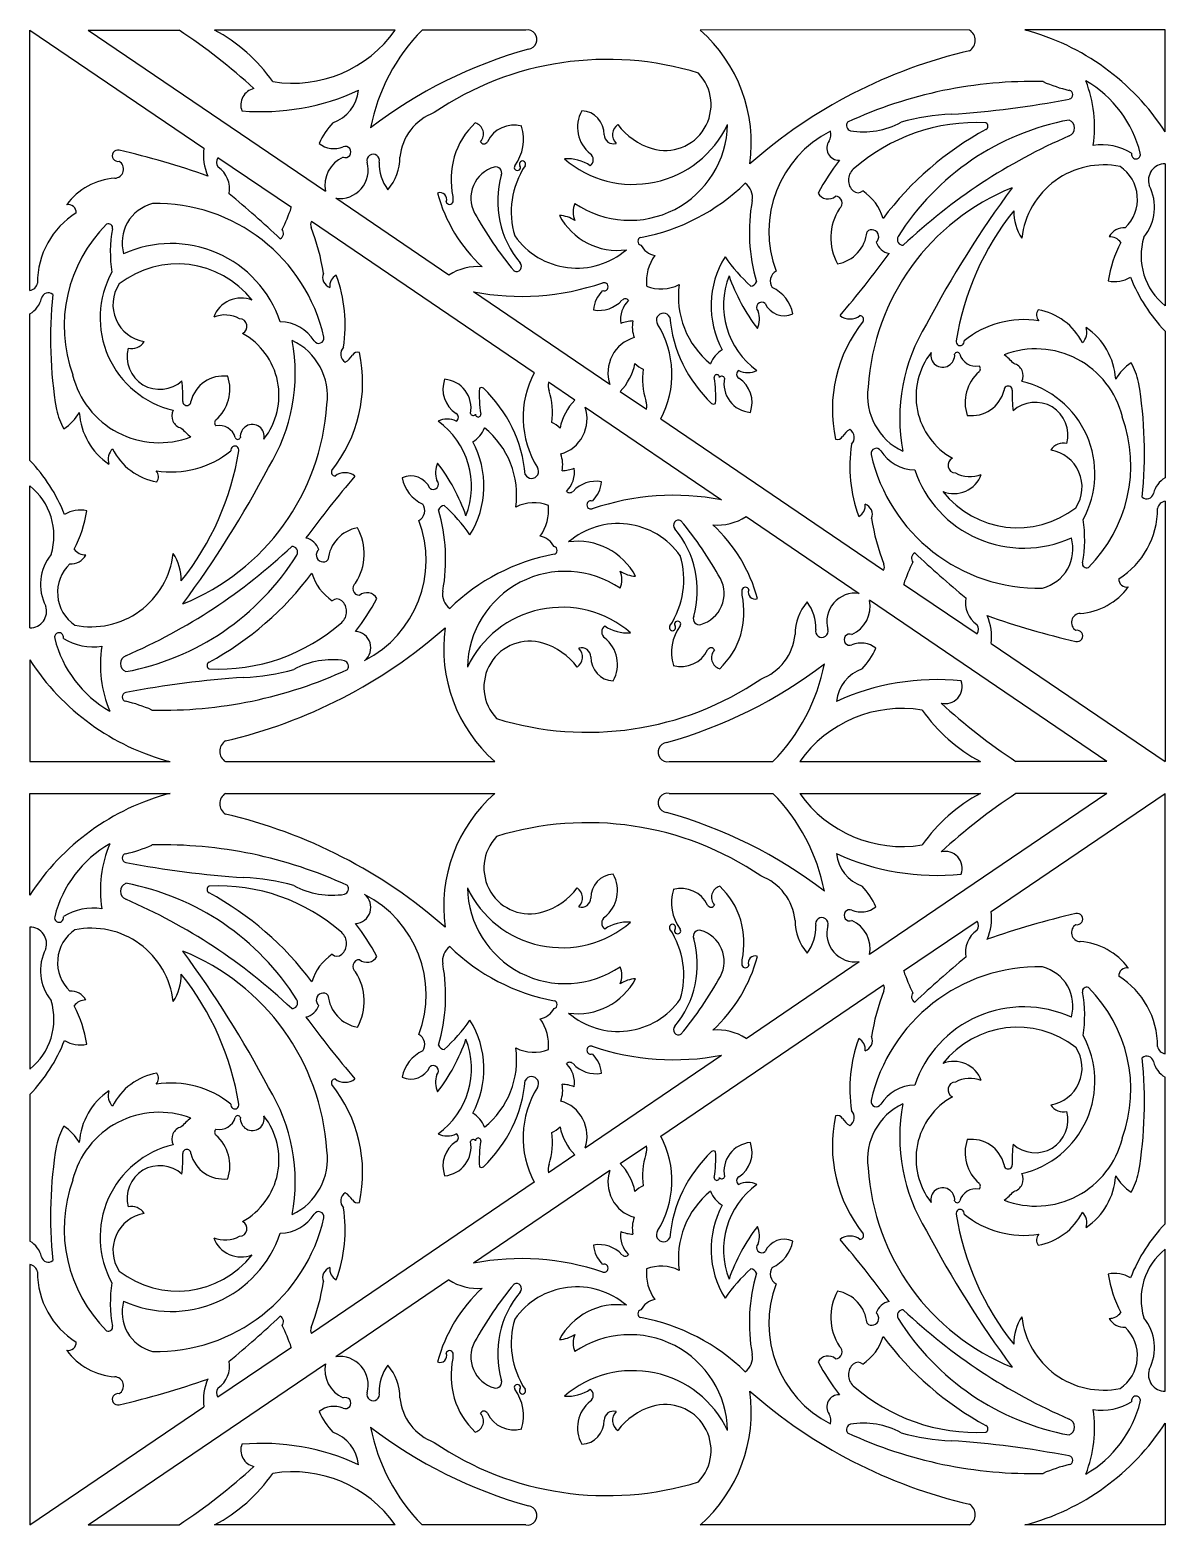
# Model space of a CAD drawing. Header units: millimetres. Extents: x 35 to 760, y 35 to 506.
# Drawn here: x 402.5 to 760, y 35 to 505.9 of the extents above; entities that cross this region are included whole.
import ezdxf

# ---------------------------------------------------------------- set-up
doc = ezdxf.new("R2010")
doc.units = ezdxf.units.MM
doc.layers.get('0').update_dxf_attribs({"linetype": 'CONTINUOUS'})

msp = doc.modelspace()

# ---------------------------------------------------------------- linework, layer by layer
for p, q in [((402.5, 505.9), (457.3, 468.67)), ((402.5, 423.84), (402.5, 505.9)), ((420.84, 505.9), (449.47, 505.9)), ((420.84, 505.9), (495.61, 455.1)), ((517.57, 505.9), (460.62, 505.9)), ((558.7, 505.9), (526.02, 505.9)), ((698.45, 505.91), (613.59, 505.9)), ((760, 505.91), (715.86, 505.91)), ((760, 473.84), (760, 505.91)), ((484.83, 449.96), (461.72, 465.66)), ((760, 463.75), (760, 419.03)), ((534.47, 428.69), (498.84, 452.9)), ((561.35, 397.97), (491.22, 445.62)), ((585.18, 394.24), (542.25, 423.41)), ((402.5, 370.3), (402.5, 416.52)), ((760, 411.05), (760, 364.83)), ((574.07, 389.32), (565.82, 394.93)), ((588.43, 392.03), (596.68, 386.43)), ((577.32, 387.11), (620.25, 357.94)), ((601.15, 383.39), (671.28, 335.73)), ((402.5, 317.6), (402.5, 362.33)), ((760, 357.51), (760, 275.45)), ((628.03, 352.66), (663.66, 328.45)), ((677.67, 331.4), (700.78, 315.69)), ((741.66, 275.45), (666.89, 326.26)), ((705.2, 312.69), (760, 275.45)), ((402.5, 307.51), (402.5, 275.45)), ((402.5, 275.45), (446.64, 275.45)), ((464.05, 275.45), (548.91, 275.45)), ((603.8, 275.45), (636.48, 275.45)), ((644.93, 275.45), (701.88, 275.45)), ((741.66, 275.45), (713.03, 275.45)), ((402.5, 265.46), (446.64, 265.46)), ((402.5, 233.39), (402.5, 265.46)), ((464.05, 265.46), (548.91, 265.46)), ((603.8, 265.46), (636.48, 265.46)), ((644.93, 265.46), (701.88, 265.46)), ((741.66, 265.45), (666.89, 214.65)), ((705.2, 228.22), (760, 265.45)), ((741.66, 265.45), (713.03, 265.45)), ((760, 183.39), (760, 265.45)), ((402.5, 223.31), (402.5, 178.58)), ((677.67, 209.51), (700.78, 225.22)), ((628.03, 188.25), (663.66, 212.46)), ((601.15, 157.52), (671.28, 205.17)), ((577.32, 153.8), (620.25, 182.96)), ((760, 129.86), (760, 176.08)), ((402.5, 170.61), (402.5, 124.38)), ((574.07, 151.58), (565.82, 145.98)), ((588.43, 148.88), (596.68, 154.48)), ((585.18, 146.67), (542.25, 117.5)), ((561.35, 142.94), (491.22, 95.29)), ((760, 77.16), (760, 121.88)), ((402.5, 117.07), (402.5, 35.01)), ((534.47, 112.21), (498.84, 88)), ((484.83, 90.95), (461.72, 75.25)), ((420.84, 35.01), (495.61, 85.81)), ((402.5, 35.01), (457.3, 72.24)), ((760, 67.07), (760, 35)), ((420.84, 35.01), (449.47, 35.01)), ((517.57, 35), (460.62, 35.01)), ((558.7, 35), (526.02, 35)), ((698.45, 35), (613.59, 35)), ((760, 35), (715.86, 35))]:
    msp.add_line(p, q)
for centre, radius, start, end in [((341.55, 343.57), 194.93, 47.5777, 56.3846), ((436.37, 459.96), 51.94, 34.8592, 62.1758), ((485.28, 528.66), 39.51, 260.8509, 324.834), ((568.62, 463.82), 59.88, 135.3465, 169.1685), ((559.16, 502.91), 3.02, 277.0425, 98.7336), ((581.89, 470.12), 47.8, 352.3133, 48.466), ((696.28, 502.64), 3.92, 303.5977, 56.4023), ((696.65, 433.04), 75.35, 32.7788, 75.228), ((598.99, 358.72), 146.6, 105.6144, 127.4719), ((734.24, 344.92), 158.54, 103.0463, 131.4626), ((584.35, 399.5), 97.16, 72.8201, 124.1527), ((602.6, 482.38), 14.42, 253.2806, 43.601), ((716.52, 458.11), 36.79, 14.0914, 59.701), ((697.62, 475.38), 40.16, 351.6858, 21.1481), ((474.16, 482.33), 5.25, 102.2506, 201.1021), ((475.35, 553.38), 73.19, 265.227, 294.7702), ((493.81, 488.24), 12.28, 289.4997, 353.8667), ((718.17, 351.12), 138.57, 88.579, 114.8341), ((739.37, 529.28), 43.44, 245.8594, 257.3035), ((729.52, 485.54), 1.4, 282.6965, 77.3035), ((585.51, 475.27), 10.57, 150.6867, 231.9542), ((576.02, 473.15), 7.3, 357.9088, 87.9036), ((673.39, 775.75), 297, 273.7132, 280.9554), ((516.4, 459.65), 25.13, 137.3666, 155.2027), ((535.77, 464.13), 16.86, 110.7092, 174.1007), ((559.44, 458.95), 24.33, 133.2513, 193.0755), ((541.71, 473.18), 3.64, 317.5281, 73.01), ((554.84, 466.76), 9.18, 73.9938, 154.4208), ((592.45, 490.24), 32.96, 229.1209, 334.6344), ((591.43, 476.78), 30.81, 235.8359, 358.7842), ((589.91, 472.92), 3.93, 125.3614, 224.2399), ((604.51, 488.74), 21.07, 216.7868, 253.2806), ((661.55, 475.87), 1.86, 147.6247, 249.2782), ((664.88, 498.83), 25.01, 260.8106, 298.6263), ((700.49, 418.4), 58.33, 86.9665, 131.5516), ((744.49, 398.16), 80.74, 100.4636, 148.0893), ((695.2, 412.45), 66.97, 92.211, 105.8878), ((703.02, 475.62), 1.17, 298.6033, 61.3967), ((728.75, 475.05), 2.73, 293.2785, 66.7215), ((543.98, 471.52), 13.99, 323.3531, 16.8968), ((586.26, 473.01), 2.94, 182.3747, 286.6018), ((670.73, 442.41), 35.49, 117.0715, 200.6402), ((651.5, 472.87), 3.28, 324.4756, 20.3208), ((751.52, 386.44), 100.34, 118.5386, 143.2053), ((800.38, 308.54), 178.53, 113.2785, 133.472), ((430.22, 466.31), 1.78, 77.7889, 282.2111), ((369.19, 205.39), 269.75, 70.6608, 76.8416), ((473.88, 466.52), 16.72, 172.6154, 203.2559), ((498.31, 476.2), 7.65, 231.8861, 291.869), ((501.81, 467.48), 1.75, 248.131, 111.869), ((510.62, 464.79), 1.97, 344.0361, 195.9639), ((545.48, 471.24), 1.2, 205.5792, 334.4208), ((577.51, 465.05), 2.4, 308.0458, 51.9542), ((657.3, 468.73), 3.85, 144.4756, 271.7148), ((740.04, 452.07), 17.71, 57.8648, 98.7067), ((750.83, 466.72), 1.41, 165.9086, 14.0914), ((429.11, 462.1), 2.88, 271.6555, 59.0819), ((463.63, 464.22), 2.4, 142.9786, 219.1198), ((457.17, 455.88), 8.24, 349.2351, 56.0349), ((505.04, 457.05), 9.63, 113.812, 191.7169), ((500.07, 461.81), 8.99, 262.166, 15.6896), ((526.09, 463.75), 13.59, 177.9144, 216.8248), ((504.08, 465.54), 14.92, 318.2557, 1.2591), ((551.58, 452.95), 10.2, 106.5433, 207.3471), ((549.21, 460.93), 1.88, 338.0586, 106.5433), ((580.39, 448.64), 26.31, 146.4989, 196.8341), ((556.02, 462.63), 0.972, 146.4989, 33.5011), ((557.64, 463.7), 0.972, 326.4989, 213.5011), ((571.69, 452.07), 13.28, 56.6637, 93.5007), ((717.51, 418.61), 75.84, 142.4074, 151.7321), ((664.83, 458.63), 4.57, 131.5516, 228.4484), ((740.67, 437.49), 25.93, 78.4894, 173.6784), ((738.82, 452.59), 12.47, 313.8949, 55.7538), ((759.98, 458.51), 5.24, 89.8134, 197.7359), ((430.63, 438.79), 20.48, 94.0025, 143.9208), ((580.02, 451.97), 30.21, 164.1416, 220.0381), ((583.05, 503.6), 64.13, 280.6798, 314.2243), ((624.49, 453.15), 5.56, 349.8633, 53.7773), ((741.89, 450.05), 14.79, 320.4344, 27.6235), ((241.97, 185.39), 349.56, 46.7866, 50.2986), ((531.7, 452.63), 2.06, 336.8477, 113.2071), ((578.23, 467.32), 49.05, 195.1207, 227.2464), ((532.26, 452.63), 3.58, 346.9245, 13.0755), ((685.72, 442.21), 56.64, 169.8633, 196.0137), ((653.89, 456.34), 3.65, 209.7206, 309.316), ((656.22, 451.41), 2.11, 304.4667, 90.6159), ((663.29, 456.88), 2.24, 228.4484, 311.5516), ((656.35, 442.3), 15.41, 15.9576, 56.8634), ((739.12, 388.74), 72.79, 111.9932, 176.291), ((980.93, 257.41), 334.56, 143.5393, 152.2447), ((430.93, 426.19), 26.08, 122.0449, 179.9676), ((414.61, 448.42), 2.49, 357.0422, 102.5271), ((444.24, 438.9), 12.71, 104.3177, 195.9744), ((442.38, 397.2), 54.03, 12.7577, 91.3628), ((438.02, 465.9), 49.45, 332.5524, 341.1907), ((534.67, 452.08), 1.11, 193.0755, 346.9245), ((649.64, 507.95), 122.62, 209.1285, 219.4517), ((568.72, 437.77), 9.75, 56.3378, 86.8252), ((587.48, 457.09), 20.59, 207.7565, 277.9886), ((580.33, 448.58), 6.77, 156.4796, 203.5204), ((671.94, 440.42), 17.22, 147.5262, 208.4742), ((781.84, 393.64), 88.84, 141.4881, 170.6762), ((727.23, 448.7), 14.9, 179.0398, 214.0976), ((458.51, 412.6), 45.22, 134.7576, 199.8099), ((427.26, 443.56), 1.29, 349.2141, 117.087), ((468.07, 435.78), 40.25, 169.2141, 188.8424), ((480.46, 441.86), 1.91, 296.6612, 40.8996), ((493.12, 444.5), 2.21, 149.5915, 201.547), ((430.28, 419.68), 65.36, 8.4436, 21.547), ((667.66, 440.81), 2.16, 308.1058, 134.3203), ((747.14, 438.12), 5.5, 86.5568, 150.6283), ((447.01, 402.4), 36.25, 18.6873, 114.4257), ((574.73, 454.78), 23.88, 215.1696, 310.8107), ((595.15, 439.38), 1.22, 100.4427, 259.5573), ((600.5, 441.04), 6.26, 207.2399, 259.0729), ((654.7, 443.53), 11.51, 280.54, 354.1773), ((674.29, 440.92), 5.59, 198.8139, 257.2661), ((677.48, 439.89), 1.79, 148.0893, 272.4712), ((777.7, 421.91), 35.93, 151.6862, 172.0811), ((742.47, 436.39), 4.42, 35.3915, 91.5124), ((772.76, 434.84), 20.32, 163.4252, 231.0936), ((611.05, 426.52), 14.42, 144.4965, 184.9655), ((646.29, 419.04), 29.26, 148.2094, 208.3677), ((663.14, 463.07), 50.59, 214.4519, 228.3594), ((397.91, 637.64), 341.44, 319.5201, 323.6917), ((454.52, 415.21), 29.9, 151.2489, 256.6508), ((448.98, 402.33), 29.89, 38.1394, 127.9343), ((498.1, 428.03), 3.41, 158.44, 250.4892), ((500.76, 425.28), 3.83, 117.5059, 186.9318), ((456.01, 412.98), 45.76, 351.1738, 20.0604), ((543.41, 415.17), 16.21, 84.5773, 123.4438), ((555.71, 431.44), 1.61, 241.6136, 42.9448), ((639.18, 426.81), 3.51, 118.4627, 214.521), ((402.04, 426.65), 2.85, 279.2994, 350.878), ((440.42, 419.39), 11.78, 146.4384, 260.6973), ((557.16, 502.2), 80.19, 259.2821, 288.7058), ((583.31, 425.03), 1.29, 250.4754, 109.5246), ((601.35, 436.76), 12.41, 247.9066, 296.962), ((633.93, 421.94), 27.22, 172.0488, 231.0705), ((646.43, 419.24), 25.48, 158.7416, 233.8981), ((678.29, 447.63), 58.81, 199.0003, 217.48), ((629.54, 427.07), 1.81, 269.5535, 344.1338), ((631.16, 414.12), 11.88, 11.6067, 64.3896), ((744.1, 436.53), 9.86, 258.4322, 300.4787), ((797.61, 447.19), 52.16, 201.5597, 223.861), ((398.59, 423.31), 7.83, 299.9319, 345.8708), ((408.23, 421.08), 2.07, 45.8177, 171.0266), ((545.17, 408.79), 136.19, 174.1944, 189.4853), ((469, 412.32), 9.16, 67.5927, 160.0962), ((589, 417.24), 8.98, 132.9899, 176.9344), ((581.68, 427.52), 9.93, 260.4262, 317.1898), ((597.04, 414.7), 8.56, 134.8259, 188.2713), ((589.99, 419.83), 1.38, 42.8102, 137.1898), ((632.99, 418.49), 1.65, 49.8825, 225.042), ((640.05, 422.5), 6.59, 204.6354, 294.5806), ((463.98, 406.68), 9.47, 61.2181, 112.2458), ((468.45, 412.54), 2.44, 294.6013, 88.035), ((602.03, 414.45), 2.23, 27.9639, 212.1257), ((646.42, 419.29), 42.59, 185.1122, 226.6845), ((624.51, 414.85), 7.72, 337.0852, 18.6685), ((660.77, 419.94), 5.06, 231.5533, 308.4467), ((663.79, 414.71), 1.27, 333.7587, 84.397), ((715.59, 384.6), 30.07, 81.1002, 128.812), ((722.45, 416.21), 2.91, 146.9214, 220.7124), ((716.66, 398.78), 19.31, 26.2873, 80.0137), ((458.61, 390.81), 22.33, 322.0382, 60.9063), ((481.13, 401.12), 12.9, 32.0902, 88.9945), ((592.72, 403.3), 10.97, 91.5277, 112.2276), ((601.32, 412.31), 9.11, 167.5288, 201.277), ((574.97, 397.46), 29.72, 331.7455, 32.1257), ((699.82, 386.35), 44.61, 141.4516, 192.0779), ((732.56, 383.64), 56.11, 148.2005, 190.7058), ((730.65, 410.7), 4.73, 314.5734, 18.6224), ((722.98, 394.46), 21.52, 3.9342, 55.5923), ((443.39, 403.04), 10.33, 165.2131, 312.6665), ((434.4, 410.53), 4.96, 258.3552, 326.113), ((429.94, 397.71), 56.11, 328.2005, 10.7058), ((476.82, 390.6), 19.38, 352.0112, 64.7829), ((493.45, 408.86), 1.65, 212.5057, 9.5408), ((503.4, 403.87), 3.02, 136.1805, 238.6964), ((595.99, 398), 11.44, 106.009, 199.1692), ((624.53, 397.98), 8.19, 119.0889, 160.128), ((695.46, 407.82), 1.3, 170.6762, 9.3238), ((719.3, 377.42), 28.04, 13.7478, 110.8883), ((462.68, 395), 44.61, 321.4516, 12.0779), ((498.35, 407.01), 6.7, 301.3467, 328.5986), ((505.69, 402.53), 1.9, 71.3325, 148.5986), ((575.51, 404.37), 17.87, 316.3253, 348.7543), ((599.5, 407.41), 9.19, 225.2731, 245.3878), ((703.89, 390.54), 22.33, 142.0382, 240.9063), ((689.97, 403.48), 3.77, 167.7759, 5.0767), ((694.54, 403.57), 0.85, 16.6126, 163.3874), ((700.46, 405.34), 5.33, 196.6126, 280.2104), ((695.47, 385.58), 22.73, 42.1178, 52.5059), ((711.4, 397.02), 3.91, 332.9807, 76.2987), ((757.84, 388.03), 15.56, 123.1686, 149.4533), ((728.07, 389.4), 24.25, 13.3751, 28.7284), ((443.2, 403.94), 28.04, 193.7478, 290.8883), ((463.5, 386.25), 10.67, 82.9372, 165.4546), ((452.67, 392.77), 12.81, 311.1066, 18.5261), ((541.66, 392.8), 9.09, 160.1211, 237.4296), ((532.41, 386.91), 9.01, 348.6211, 85.5165), ((587.53, 383.9), 29.72, 151.7455, 212.1257), ((616.46, 395.75), 21.05, 170.9626, 198.38), ((618.83, 396.55), 0.822, 351.1202, 188.8798), ((579.7, 390.43), 38.78, 356.8504, 8.8798), ((620.41, 395.97), 0.891, 16.1266, 149.6369), ((630.09, 394.44), 9.01, 168.6211, 265.5165), ((626.51, 397.43), 1.44, 122.5704, 237.4296), ((628.58, 404.68), 6.67, 244.7602, 295.2398), ((620.84, 388.55), 9.09, 340.1211, 57.4296), ((709.83, 388.58), 12.81, 131.1066, 198.5261), ((700.6, 399.16), 1.23, 311.1066, 48.8934), ((404.96, 390.56), 45.69, 357.9583, 6.1355), ((582.8, 390.92), 38.78, 176.8504, 188.8798), ((544.69, 392.4), 0.888, 46.6845, 133.3155), ((516.08, 362.07), 42.59, 5.1122, 46.6845), ((571.21, 393.96), 5.47, 169.8574, 198.38), ((546.04, 385.6), 21.05, 350.9626, 18.38), ((685.68, 390.75), 19.38, 172.0112, 244.7829), ((699, 395.1), 10.67, 262.9372, 345.4546), ((710.6, 392.47), 1.28, 357.9583, 182.0417), ((757.54, 390.79), 45.69, 177.9583, 186.1355), ((707.98, 366.14), 29.9, 331.2489, 76.6508), ((617.33, 372.56), 136.19, 354.1944, 9.4853), ((434.43, 391.95), 24.25, 193.3751, 208.7284), ((451.9, 388.89), 1.28, 177.9583, 2.0417), ((423.38, 392.61), 72.79, 291.9932, 356.291), ((586.99, 376.99), 17.87, 136.3253, 168.7543), ((566.51, 383.35), 11.44, 286.009, 19.1692), ((591.29, 387.39), 5.47, 349.8574, 18.38), ((617.81, 388.95), 0.888, 226.6845, 313.3155), ((719.11, 378.31), 10.33, 345.2131, 132.6665), ((404.66, 393.32), 15.56, 303.1686, 329.4533), ((439.52, 386.89), 21.52, 183.9342, 235.5923), ((451.1, 384.34), 3.91, 152.9807, 256.2987), ((461.9, 382.19), 1.23, 131.1066, 228.8934), ((472.53, 377.87), 3.77, 347.7759, 185.0767), ((533.92, 376.67), 6.67, 64.7602, 115.2398), ((516.07, 362.11), 25.48, 338.7416, 53.8981), ((535.99, 383.92), 1.44, 302.5704, 57.4296), ((542.09, 385.38), 0.891, 196.1266, 329.6369), ((543.67, 384.81), 0.822, 171.1202, 8.8798), ((563, 373.94), 9.19, 45.2731, 65.3878), ((703.99, 368.75), 45.22, 314.7576, 19.8099), ((467.03, 395.78), 22.73, 222.1178, 232.5059), ((462.04, 376.02), 5.33, 16.6126, 100.2104), ((467.96, 377.78), 0.85, 196.6126, 343.3874), ((537.97, 383.37), 8.19, 299.0889, 340.128), ((528.57, 359.41), 27.22, 352.0488, 51.0705), ((656.81, 378.82), 1.9, 251.3325, 328.5986), ((664.15, 374.34), 6.7, 121.3467, 148.5986), ((659.1, 377.49), 3.02, 316.1805, 58.6964), ((431.85, 370.65), 4.73, 134.5734, 198.6224), ((445.84, 382.57), 19.31, 206.2873, 260.0137), ((446.91, 396.76), 30.07, 261.1002, 308.812), ((380.66, 387.72), 88.84, 321.4881, 350.6762), ((467.04, 373.53), 1.3, 350.6762, 189.3238), ((516.21, 362.31), 29.26, 328.2094, 28.3677), ((561.18, 369.05), 9.11, 347.5288, 21.277), ((706.49, 368.38), 45.76, 171.1738, 200.0604), ((669.05, 372.49), 1.65, 32.5057, 189.5408), ((720.12, 384.15), 54.03, 192.7577, 271.3628), ((681.37, 380.24), 12.9, 212.0902, 268.9945), ((728.1, 370.82), 4.96, 78.3552, 146.113), ((722.08, 361.96), 11.78, 326.4384, 80.6973), ((364.89, 334.16), 52.16, 21.5597, 43.861), ((181.57, 523.94), 334.56, 323.5393, 332.2447), ((537.99, 366.51), 7.72, 157.0852, 198.6685), ((484.21, 333.73), 58.81, 19.0003, 37.48), ((560.47, 366.91), 2.23, 207.9639, 32.1257), ((569.78, 378.05), 10.97, 271.5277, 292.2276), ((565.46, 366.66), 8.56, 314.8259, 8.2713), ((694.05, 368.81), 2.44, 114.6013, 268.035), ((440.05, 365.15), 2.91, 326.9214, 40.7124), ((764.59, 143.72), 341.44, 139.5201, 143.6917), ((498.71, 366.64), 1.27, 153.7587, 264.397), ((501.73, 361.41), 5.06, 51.5533, 128.4467), ((522.45, 358.85), 6.59, 24.6354, 114.5806), ((531.34, 367.24), 11.88, 191.6067, 244.3896), ((529.51, 362.86), 1.65, 229.8825, 45.042), ((580.82, 353.84), 9.93, 80.4262, 137.1898), ((573.5, 364.11), 8.98, 312.9899, 356.9344), ((715.49, 378.95), 36.25, 198.6873, 294.4257), ((693.5, 369.03), 9.16, 247.5927, 340.0962), ((698.52, 374.68), 9.47, 241.2181, 292.2458), ((763.91, 358.04), 7.83, 119.9319, 165.8708), ((389.74, 346.51), 20.32, 343.4252, 51.0936), ((572.51, 361.53), 1.38, 222.8102, 317.1898), ((605.34, 279.15), 80.19, 79.2821, 108.7058), ((713.52, 379.02), 29.89, 218.1394, 307.9343), ((754.27, 360.27), 2.07, 225.8177, 351.0266), ((418.4, 344.83), 9.86, 78.4322, 120.4787), ((384.8, 359.44), 35.93, 331.6862, 352.0811), ((523.32, 354.54), 3.51, 298.4627, 34.521), ((532.96, 354.28), 1.81, 89.5535, 164.1338), ((476.78, 339.15), 56.64, 349.8633, 16.0137), ((499.36, 318.28), 50.59, 34.4519, 48.3594), ((561.15, 344.59), 12.41, 67.9066, 116.962), ((551.45, 354.84), 14.42, 324.4965, 4.9655), ((579.19, 356.32), 1.29, 70.4754, 289.5246), ((661.74, 356.07), 3.83, 297.5059, 6.9318), ((664.4, 353.32), 3.41, 338.44, 70.4892), ((731.57, 355.17), 26.08, 302.0449, 359.9676), ((760.46, 354.7), 2.85, 99.2994, 170.878), ((507.8, 337.83), 11.51, 100.54, 174.1773), ((490.56, 340.93), 17.22, 327.5262, 28.4742), ((491.77, 338.94), 35.49, 297.0715, 20.6402), ((587.77, 326.57), 23.88, 35.1696, 130.8107), ((606.79, 349.91), 1.61, 61.6136, 222.9448), ((582.48, 329.38), 30.21, 344.1416, 40.0381), ((512.86, 273.4), 122.62, 29.1285, 39.4517), ((619.09, 366.19), 16.21, 264.5773, 303.4438), ((584.27, 314.03), 49.05, 15.1207, 47.2464), ((732.22, 361.67), 65.36, 188.4436, 201.547), ((694.43, 345.57), 40.25, 349.2141, 8.8424), ((488.21, 340.44), 5.59, 18.8139, 77.2661), ((562, 340.31), 6.26, 27.2399, 79.0729), ((575.02, 324.26), 20.59, 27.7565, 97.9886), ((718.26, 342.45), 12.71, 284.3177, 15.9744), ((420.61, 331.3), 14.79, 140.4344, 207.6235), ((415.36, 343.23), 5.5, 266.5568, 330.6283), ((420.03, 344.96), 4.42, 215.3915, 271.5124), ((421.83, 343.86), 25.93, 258.4894, 353.6784), ((362.12, 472.81), 178.53, 293.2785, 313.472), ((418.01, 383.19), 80.74, 280.4636, 328.0893), ((435.27, 332.65), 14.9, 359.0398, 34.0976), ((485.02, 341.46), 1.79, 328.0893, 92.4712), ((494.84, 340.54), 2.16, 128.1058, 314.3203), ((579.45, 277.75), 64.13, 100.6798, 134.2243), ((567.35, 341.98), 1.22, 280.4427, 79.5573), ((582.11, 332.71), 26.31, 326.4989, 16.8341), ((682.04, 339.49), 1.91, 116.6612, 220.8996), ((920.53, 595.96), 349.56, 226.7866, 230.2986), ((423.68, 328.76), 12.47, 133.8949, 235.7538), ((410.98, 394.91), 100.34, 298.5386, 323.2053), ((506.15, 339.05), 15.41, 195.9576, 236.8634), ((571.07, 304.57), 30.81, 55.8359, 178.7842), ((593.78, 343.58), 9.75, 236.3378, 266.8252), ((582.17, 332.77), 6.77, 336.4796, 23.5204), ((669.38, 336.85), 2.21, 329.5915, 21.547), ((724.48, 315.45), 49.45, 152.5524, 161.1907), ((735.24, 337.8), 1.29, 169.2141, 297.087), ((506.28, 329.95), 2.11, 124.4667, 270.6159), ((610.92, 328.41), 10.2, 286.5433, 27.3471), ((627.83, 329.28), 1.11, 13.0755, 166.9245), ((731.87, 342.57), 20.48, 274.0025, 323.9208), ((747.89, 332.93), 2.49, 177.0422, 282.5271), ((499.21, 324.47), 2.24, 48.4484, 131.5516), ((497.67, 322.73), 4.57, 311.5516, 48.4484), ((444.99, 362.74), 75.84, 322.4074, 331.7321), ((508.61, 325.01), 3.65, 29.7206, 129.316), ((538.01, 328.2), 5.56, 169.8633, 233.7773), ((603.06, 322.41), 24.33, 313.2513, 13.0755), ((630.24, 328.72), 3.58, 166.9245, 193.0755), ((630.8, 328.72), 2.06, 156.8477, 293.2071), ((658.42, 315.82), 14.92, 138.2557, 181.2591), ((636.41, 317.6), 13.59, 357.9144, 36.8248), ((662.43, 319.54), 8.99, 82.166, 195.6896), ((657.46, 324.3), 9.63, 293.812, 11.7169), ((705.33, 325.48), 8.24, 169.2351, 236.0349), ((402.52, 322.84), 5.24, 269.8134, 17.7359), ((570.05, 291.11), 32.96, 49.1209, 154.6344), ((613.29, 320.43), 1.88, 158.0586, 286.5433), ((793.31, 575.96), 269.75, 250.6608, 256.8416), ((688.62, 314.83), 16.72, 352.6154, 23.2559), ((733.39, 319.26), 2.88, 91.6555, 239.0819), ((411.67, 314.63), 1.41, 345.9086, 194.0914), ((462.01, 362.95), 58.33, 266.9665, 311.5516), ((428.26, 436.43), 158.54, 283.0463, 311.4626), ((504.71, 311.35), 5.14, 308.7426, 85.8514), ((580.61, 311.23), 47.8, 172.3133, 228.466), ((584.99, 316.3), 2.4, 128.0458, 231.9542), ((590.81, 329.28), 13.28, 236.6637, 273.5007), ((604.86, 317.65), 0.972, 146.4989, 33.5011), ((618.52, 309.84), 13.99, 143.3531, 196.8968), ((606.48, 318.73), 0.972, 326.4989, 213.5011), ((651.88, 316.57), 1.97, 164.0361, 15.9639), ((660.69, 313.87), 1.75, 68.131, 291.869), ((698.87, 317.13), 2.4, 322.9786, 39.1198), ((732.28, 315.04), 1.78, 257.7889, 102.2111), ((445.98, 323.24), 36.79, 194.0914, 240.1119), ((422.46, 329.28), 17.71, 237.8648, 278.7067), ((462.58, 306.01), 37.88, 171.2435, 202.771), ((559.9, 298.97), 14.42, 73.2806, 223.601), ((557.99, 292.61), 21.07, 36.7868, 73.2806), ((572.59, 308.43), 3.93, 305.3614, 44.2399), ((576.24, 308.35), 2.94, 2.3747, 106.6018), ((576.99, 306.08), 10.57, 330.6867, 51.9542), ((617.02, 310.11), 1.2, 25.5792, 154.4208), ((626.73, 317.22), 16.86, 290.7092, 354.1007), ((664.19, 305.15), 7.65, 51.8861, 111.869), ((646.1, 321.71), 25.13, 317.3666, 335.2027), ((465.85, 348.31), 75.35, 212.7788, 255.228), ((433.75, 306.31), 2.73, 113.2785, 246.7215), ((459.48, 305.74), 1.17, 118.6033, 241.3967), ((497.62, 282.53), 25.01, 80.8106, 118.6263), ((500.95, 305.48), 1.86, 327.6247, 69.2782), ((586.48, 308.2), 7.3, 177.9088, 267.9036), ((563.51, 422.63), 146.6, 285.6144, 307.4719), ((607.66, 314.59), 9.18, 253.9938, 334.4208), ((620.79, 308.17), 3.64, 137.5281, 253.01), ((593.88, 317.53), 59.88, 315.3465, 349.1685), ((489.11, 5.6), 297, 93.7132, 100.9554), ((444.33, 430.23), 138.57, 268.579, 294.8341), ((467.3, 368.9), 66.97, 272.211, 285.8878), ((578.15, 381.85), 97.16, 252.8201, 304.1527), ((668.69, 293.12), 12.28, 109.4997, 173.8667), ((432.98, 295.82), 1.4, 102.6965, 257.3035), ((688.13, 224.81), 76.47, 84.2956, 114.4515), ((690.78, 299.02), 5.3, 255.4984, 20.8385), ((423.13, 252.07), 43.44, 65.8594, 77.3035), ((677.22, 252.7), 39.51, 80.8509, 144.834), ((820.95, 437.78), 194.93, 227.5777, 236.3846), ((726.13, 321.39), 51.94, 214.8592, 242.1758), ((466.22, 278.71), 3.92, 123.5977, 236.4023), ((603.34, 278.44), 3.02, 97.0425, 278.7336), ((465.85, 192.6), 75.35, 104.772, 147.2212), ((466.22, 262.19), 3.92, 123.5977, 236.4023), ((580.61, 229.68), 47.8, 131.534, 187.6867), ((603.34, 262.47), 3.02, 81.2664, 262.9575), ((593.88, 223.37), 59.88, 10.8315, 44.6535), ((677.22, 288.21), 39.51, 215.166, 279.1491), ((726.13, 219.52), 51.94, 117.8242, 145.1408), ((820.95, 103.12), 194.93, 123.6154, 132.4223), ((563.51, 118.28), 146.6, 52.5281, 74.3856), ((428.26, 104.47), 158.54, 48.5374, 76.9537), ((578.15, 159.06), 97.16, 55.8473, 107.1799), ((559.9, 241.93), 14.42, 136.399, 286.7194), ((445.98, 217.66), 36.79, 119.8881, 165.9086), ((462.58, 234.89), 37.88, 157.229, 188.7565), ((432.98, 245.09), 1.4, 102.6965, 257.3035), ((423.13, 288.83), 43.44, 282.6965, 294.1406), ((444.33, 110.67), 138.57, 65.1659, 91.421), ((688.13, 316.09), 76.47, 245.5485, 275.7044), ((668.69, 247.79), 12.28, 186.1333, 250.5003), ((690.78, 241.88), 5.3, 339.1615, 104.5016), ((489.11, 535.31), 297, 259.0446, 266.2868), ((433.75, 234.6), 2.73, 113.2785, 246.7215), ((418.01, 157.72), 80.74, 31.9107, 79.5364), ((459.48, 235.17), 1.17, 118.6033, 241.3967), ((462.01, 177.95), 58.33, 48.4484, 93.0335), ((467.3, 172.01), 66.97, 74.1122, 87.789), ((497.62, 258.38), 25.01, 241.3737, 279.1894), ((500.95, 235.43), 1.86, 290.7218, 32.3753), ((570.05, 249.8), 32.96, 205.3656, 310.8791), ((571.07, 236.33), 30.81, 181.2158, 304.1641), ((557.99, 248.29), 21.07, 286.7194, 323.2132), ((572.59, 232.48), 3.93, 315.7601, 54.6386), ((586.48, 232.7), 7.3, 92.0964, 182.0912), ((576.99, 234.82), 10.57, 308.0458, 29.3133), ((607.66, 226.32), 9.18, 25.5792, 106.0062), ((620.79, 232.74), 3.64, 106.99, 222.4719), ((603.06, 218.5), 24.33, 346.9245, 46.7487), ((626.73, 223.68), 16.86, 5.8993, 69.2908), ((646.1, 219.2), 25.13, 24.7973, 42.6334), ((362.12, 68.09), 178.53, 46.528, 66.7215), ((410.98, 145.99), 100.34, 36.7947, 61.4614), ((504.71, 229.56), 5.14, 274.1486, 51.2574), ((491.77, 201.96), 35.49, 339.3598, 62.9285), ((576.24, 232.56), 2.94, 253.3982, 357.6253), ((618.52, 231.07), 13.99, 163.1032, 216.6469), ((411.67, 226.27), 1.41, 165.9086, 14.0914), ((422.46, 211.63), 17.71, 81.2933, 122.1352), ((584.99, 224.61), 2.4, 128.0458, 231.9542), ((617.02, 230.8), 1.2, 205.5792, 334.4208), ((651.88, 224.34), 1.97, 344.0361, 195.9639), ((660.69, 227.04), 1.75, 68.131, 291.869), ((664.19, 235.75), 7.65, 248.131, 308.1139), ((688.62, 226.07), 16.72, 336.7441, 7.3846), ((793.31, -35.05), 269.75, 103.1584, 109.3392), ((732.28, 225.87), 1.78, 257.7889, 102.2111), ((402.52, 218.06), 5.24, 342.2641, 90.1866), ((423.68, 212.15), 12.47, 124.2462, 226.1051), ((421.83, 197.05), 25.93, 6.3216, 101.5106), ((497.67, 218.18), 4.57, 311.5516, 48.4484), ((444.99, 178.17), 75.84, 28.2679, 37.5926), ((590.81, 211.62), 13.28, 86.4993, 123.3363), ((604.86, 223.25), 0.972, 326.4989, 213.5011), ((582.11, 208.2), 26.31, 343.1659, 33.5011), ((606.48, 222.18), 0.972, 146.4989, 33.5011), ((613.29, 220.48), 1.88, 73.4567, 201.9414), ((610.92, 212.5), 10.2, 332.6529, 73.4567), ((658.42, 225.09), 14.92, 178.7409, 221.7443), ((636.41, 223.3), 13.59, 323.1752, 2.0856), ((662.43, 221.37), 8.99, 164.3104, 277.834), ((657.46, 216.61), 9.63, 348.2831, 66.188), ((705.33, 215.43), 8.24, 123.9651, 190.7649), ((698.87, 223.77), 2.4, 320.8802, 37.0214), ((733.39, 221.65), 2.88, 120.9181, 268.3445), ((538.01, 212.71), 5.56, 126.2227, 190.1367), ((579.45, 263.15), 64.13, 225.7757, 259.3202), ((582.48, 211.52), 30.21, 319.9619, 15.8584), ((731.87, 198.34), 20.48, 36.0792, 85.9975), ((420.61, 209.61), 14.79, 152.3765, 219.5656), ((181.57, 16.96), 334.56, 27.7553, 36.4607), ((423.38, 148.29), 72.79, 3.709, 68.0068), ((506.15, 201.86), 15.41, 123.1366, 164.0424), ((499.21, 216.43), 2.24, 228.4484, 311.5516), ((506.28, 210.96), 2.11, 89.3841, 235.5333), ((508.61, 215.9), 3.65, 230.684, 330.2794), ((584.27, 226.87), 49.05, 312.7536, 344.8793), ((630.24, 212.19), 3.58, 166.9245, 193.0755), ((630.8, 212.19), 2.06, 66.7929, 203.1523), ((920.53, -55.06), 349.56, 129.7014, 133.2134), ((435.27, 208.26), 14.9, 325.9024, 0.9602), ((380.66, 153.19), 88.84, 9.3238, 38.5119), ((490.56, 199.97), 17.22, 331.5258, 32.4738), ((476.78, 201.76), 56.64, 343.9863, 10.1367), ((582.17, 208.14), 6.77, 336.4796, 23.5204), ((512.86, 267.5), 122.62, 320.5483, 330.8715), ((627.83, 211.63), 1.11, 193.0755, 346.9245), ((720.12, 156.75), 54.03, 88.6372, 167.2423), ((724.48, 225.45), 49.45, 198.8093, 207.4476), ((718.26, 198.46), 12.71, 344.0256, 75.6823), ((747.89, 207.97), 2.49, 77.4729, 182.9578), ((731.57, 185.74), 26.08, 0.0324, 57.9551), ((415.36, 197.67), 5.5, 29.3717, 93.4432), ((494.84, 200.37), 2.16, 45.6797, 231.8942), ((575.02, 216.65), 20.59, 262.0114, 332.2435), ((593.78, 197.32), 9.75, 93.1748, 123.6622), ((732.22, 179.24), 65.36, 158.453, 171.5564), ((669.38, 204.05), 2.21, 338.453, 30.4085), ((682.04, 201.41), 1.91, 139.1004, 243.3388), ((735.24, 203.11), 1.29, 62.913, 190.7859), ((694.43, 195.33), 40.25, 351.1576, 10.7859), ((703.99, 172.15), 45.22, 340.1901, 45.2424), ((389.74, 194.39), 20.32, 308.9064, 16.5748), ((420.03, 195.95), 4.42, 88.4876, 144.6085), ((384.8, 181.47), 35.93, 7.9189, 28.3138), ((485.02, 199.45), 1.79, 267.5288, 31.9107), ((488.21, 200.47), 5.59, 282.7339, 341.1861), ((507.8, 203.08), 11.51, 185.8227, 259.46), ((567.35, 198.93), 1.22, 280.4427, 79.5573), ((587.77, 214.34), 23.88, 229.1893, 324.8304), ((715.49, 161.95), 36.25, 65.5743, 161.3127), ((764.59, 397.19), 341.44, 216.3083, 220.4799), ((499.36, 222.63), 50.59, 311.6406, 325.5481), ((516.21, 178.6), 29.26, 331.6323, 31.7906), ((562, 200.59), 6.26, 280.9271, 332.7601), ((551.45, 186.07), 14.42, 355.0345, 35.5035), ((523.32, 186.37), 3.51, 325.479, 61.5373), ((606.79, 191), 1.61, 137.0552, 298.3864), ((619.09, 174.72), 16.21, 56.5562, 95.4227), ((664.4, 187.58), 3.41, 289.5108, 21.56), ((713.52, 161.88), 29.89, 52.0657, 141.8606), ((707.98, 174.76), 29.9, 283.3492, 28.7511), ((364.89, 206.75), 52.16, 316.139, 338.4403), ((418.4, 196.08), 9.86, 239.5213, 281.5678), ((531.34, 173.67), 11.88, 115.6104, 168.3933), ((484.21, 207.18), 58.81, 322.52, 340.9997), ((516.07, 178.79), 25.48, 306.1019, 21.2584), ((532.96, 186.63), 1.81, 195.8662, 270.4465), ((528.57, 181.49), 27.22, 308.9295, 7.9512), ((561.15, 196.32), 12.41, 243.038, 292.0934), ((579.19, 184.58), 1.29, 70.4754, 289.5246), ((605.34, 261.75), 80.19, 251.2942, 280.7179), ((706.49, 172.53), 45.76, 159.9396, 188.8262), ((661.74, 184.83), 3.83, 353.0682, 62.4941), ((722.08, 178.95), 11.78, 279.3027, 33.5616), ((760.46, 186.21), 2.85, 189.122, 260.7006), ((522.45, 182.06), 6.59, 245.4194, 335.3646), ((529.51, 178.04), 1.65, 314.958, 130.1175), ((572.51, 179.38), 1.38, 42.8102, 137.1898), ((565.46, 174.25), 8.56, 351.7287, 45.1741), ((580.82, 187.07), 9.93, 222.8102, 279.5738), ((573.5, 176.8), 8.98, 3.0656, 47.0101), ((693.5, 171.88), 9.16, 19.9038, 112.4073), ((617.33, 168.34), 136.19, 350.5147, 5.8056), ((754.27, 180.63), 2.07, 8.9734, 134.1823), ((763.91, 182.87), 7.83, 194.1292, 240.0681), ((445.84, 158.34), 19.31, 99.9863, 153.7127), ((440.05, 175.76), 2.91, 319.2876, 33.0786), ((498.71, 174.27), 1.27, 95.603, 206.2413), ((501.73, 179.5), 5.06, 231.5533, 308.4467), ((537.99, 174.4), 7.72, 161.3315, 202.9148), ((516.08, 178.84), 42.59, 313.3155, 354.8878), ((560.47, 174), 2.23, 327.8743, 152.0361), ((694.05, 172.09), 2.44, 91.965, 245.3987), ((698.52, 166.23), 9.47, 67.7542, 118.7819), ((439.52, 154.02), 21.52, 124.4077, 176.0658), ((431.85, 170.26), 4.73, 161.3776, 225.4266), ((446.91, 144.15), 30.07, 51.188, 98.8998), ((429.94, 143.2), 56.11, 349.2942, 31.7995), ((462.68, 145.91), 44.61, 347.9221, 38.5484), ((587.53, 157.01), 29.72, 147.8743, 208.2545), ((561.18, 171.86), 9.11, 338.723, 12.4712), ((569.78, 162.86), 10.97, 67.7724, 88.4723), ((681.37, 160.67), 12.9, 91.0055, 147.9098), ((703.89, 150.37), 22.33, 119.0937, 217.9618), ((443.2, 136.97), 28.04, 69.1117, 166.2522), ((467.04, 167.37), 1.3, 170.6762, 9.3238), ((566.51, 157.55), 11.44, 340.8308, 73.991), ((659.1, 163.42), 3.02, 301.3036, 43.8195), ((685.68, 150.15), 19.38, 115.2171, 187.9888), ((669.05, 168.41), 1.65, 170.4592, 327.4943), ((732.56, 157.26), 56.11, 169.2942, 211.7995), ((719.11, 162.59), 10.33, 227.3335, 14.7869), ((728.1, 170.09), 4.96, 213.887, 281.6448), ((434.43, 148.95), 24.25, 151.2716, 166.6249), ((404.66, 147.59), 15.56, 30.5467, 56.8314), ((451.1, 156.57), 3.91, 103.7013, 207.0193), ((467.03, 145.13), 22.73, 127.4941, 137.8822), ((462.04, 164.89), 5.33, 259.7896, 343.3874), ((467.96, 163.12), 0.85, 16.6126, 163.3874), ((472.53, 163.03), 3.77, 174.9233, 12.2241), ((458.61, 150.1), 22.33, 299.0937, 37.9618), ((537.97, 157.54), 8.19, 19.872, 60.9111), ((563, 166.97), 9.19, 294.6122, 314.7269), ((586.99, 163.92), 17.87, 191.2457, 223.6747), ((699.82, 154.55), 44.61, 167.9221, 218.5484), ((656.81, 162.08), 1.9, 31.4014, 108.6675), ((664.15, 166.57), 6.7, 211.4014, 238.6533), ((461.9, 158.72), 1.23, 131.1066, 228.8934), ((452.67, 148.14), 12.81, 341.4739, 48.8934), ((533.92, 164.24), 6.67, 244.7602, 295.2398), ((541.66, 148.11), 9.09, 122.5704, 199.8789), ((532.41, 153.99), 9.01, 274.4835, 11.3789), ((535.99, 156.99), 1.44, 302.5704, 57.4296), ((542.09, 155.52), 0.891, 30.3631, 163.8734), ((543.67, 156.1), 0.822, 351.1202, 188.8798), ((582.8, 149.99), 38.78, 171.1202, 183.1496), ((546.04, 155.3), 21.05, 341.62, 9.0374), ((574.97, 143.45), 29.72, 327.8743, 28.2545), ((630.09, 146.47), 9.01, 94.4835, 191.3789), ((620.84, 152.35), 9.09, 302.5704, 19.8789), ((709.83, 152.32), 12.81, 161.4739, 228.8934), ((699, 145.81), 10.67, 14.5454, 97.0628), ((719.3, 163.49), 28.04, 249.1117, 346.2522), ((545.17, 132.12), 136.19, 170.5147, 185.8056), ((454.52, 125.7), 29.9, 103.3492, 208.7511), ((404.96, 150.35), 45.69, 353.8645, 2.0417), ((451.9, 152.02), 1.28, 357.9583, 182.0417), ((463.5, 154.65), 10.67, 194.5454, 277.0628), ((476.82, 150.31), 19.38, 295.2171, 7.9888), ((616.46, 145.16), 21.05, 161.62, 189.0374), ((591.29, 153.52), 5.47, 341.62, 10.1426), ((646.42, 121.62), 42.59, 133.3155, 174.8878), ((617.81, 151.96), 0.888, 46.6845, 133.3155), ((579.7, 150.47), 38.78, 351.1202, 3.1496), ((757.54, 150.11), 45.69, 173.8645, 182.0417), ((443.39, 137.87), 10.33, 47.3335, 194.7869), ((544.69, 148.5), 0.888, 226.6845, 313.3155), ((571.21, 146.94), 5.47, 161.62, 190.1426), ((595.99, 142.91), 11.44, 160.8308, 253.991), ((575.51, 136.54), 17.87, 11.2457, 43.6747), ((739.12, 152.17), 72.79, 183.709, 248.0068), ((710.6, 148.44), 1.28, 177.9583, 2.0417), ((458.51, 128.31), 45.22, 160.1901, 225.2424), ((599.5, 133.49), 9.19, 114.6122, 134.7269), ((618.83, 144.36), 0.822, 171.1202, 8.8798), ((620.41, 144.94), 0.891, 210.3631, 343.8734), ((646.43, 121.67), 25.48, 126.1019, 201.2584), ((626.51, 143.47), 1.44, 122.5704, 237.4296), ((628.58, 136.22), 6.67, 64.7602, 115.2398), ((700.6, 141.74), 1.23, 311.1066, 48.8934), ((711.4, 143.89), 3.91, 283.7013, 27.0193), ((722.98, 146.45), 21.52, 304.4077, 356.0658), ((757.84, 152.88), 15.56, 210.5467, 236.8314), ((728.07, 151.51), 24.25, 331.2716, 346.6249), ((503.4, 137.04), 3.02, 121.3036, 223.8195), ((498.35, 133.89), 6.7, 31.4014, 58.6533), ((505.69, 138.38), 1.9, 211.4014, 288.6675), ((633.93, 118.97), 27.22, 128.9295, 187.9512), ((624.53, 142.92), 8.19, 199.872, 240.9111), ((689.97, 137.43), 3.77, 354.9233, 192.2241), ((694.54, 137.34), 0.85, 196.6126, 343.3874), ((700.46, 135.57), 5.33, 79.7896, 163.3874), ((695.47, 155.33), 22.73, 307.4941, 317.8822), ((440.42, 121.51), 11.78, 99.3027, 213.5616), ((434.4, 130.37), 4.96, 33.887, 101.6448), ((481.13, 139.79), 12.9, 271.0055, 327.9098), ((493.45, 132.05), 1.65, 350.4592, 147.4943), ((456.01, 127.93), 45.76, 339.9396, 8.8262), ((601.32, 128.6), 9.11, 158.723, 192.4712), ((646.29, 121.86), 29.26, 151.6323, 211.7906), ((695.46, 133.09), 1.3, 350.6762, 189.3238), ((781.84, 147.27), 88.84, 189.3238, 218.5119), ((715.59, 156.31), 30.07, 231.188, 278.8998), ((716.66, 142.13), 19.31, 279.9863, 333.7127), ((730.65, 130.2), 4.73, 341.3776, 45.4266), ((442.38, 143.71), 54.03, 268.6372, 347.2423), ((468.45, 128.37), 2.44, 271.965, 65.3987), ((597.04, 126.21), 8.56, 171.7287, 225.1741), ((592.72, 137.6), 10.97, 247.7724, 268.4723), ((602.03, 126.46), 2.23, 147.8743, 332.0361), ((678.29, 93.28), 58.81, 142.52, 160.9997), ((624.51, 126.06), 7.72, 341.3315, 22.9148), ((980.93, 283.5), 334.56, 207.7553, 216.4607), ((797.61, 93.71), 52.16, 136.139, 158.4403), ((398.59, 117.59), 7.83, 14.1292, 60.0681), ((447.01, 138.51), 36.25, 245.5743, 341.3127), ((463.98, 134.23), 9.47, 247.7542, 298.7819), ((469, 128.58), 9.16, 199.9038, 292.4073), ((581.68, 113.39), 9.93, 42.8102, 99.5738), ((589, 123.66), 8.98, 183.0656, 227.0101), ((632.99, 122.42), 1.65, 134.958, 310.1175), ((640.05, 118.41), 6.59, 65.4194, 155.3646), ((631.16, 126.79), 11.88, 295.6104, 348.3933), ((660.77, 120.96), 5.06, 51.5533, 128.4467), ((397.91, -96.73), 341.44, 36.3083, 40.4799), ((663.79, 126.19), 1.27, 275.603, 26.2413), ((722.45, 124.7), 2.91, 139.2876, 213.0786), ((408.23, 119.83), 2.07, 188.9734, 314.1823), ((448.98, 138.58), 29.89, 232.0657, 321.8606), ((557.16, 38.71), 80.19, 71.2942, 100.7179), ((589.99, 121.08), 1.38, 222.8102, 317.1898), ((772.76, 106.07), 20.32, 128.9064, 196.5748), ((402.04, 114.25), 2.85, 9.122, 80.7006), ((430.93, 114.72), 26.08, 180.0324, 237.9551), ((498.1, 112.88), 3.41, 109.5108, 201.56), ((500.76, 115.63), 3.83, 173.0682, 242.4941), ((583.31, 115.88), 1.29, 250.4754, 109.5246), ((611.05, 114.39), 14.42, 175.0345, 215.5035), ((601.35, 104.14), 12.41, 63.038, 112.0934), ((663.14, 77.83), 50.59, 131.6406, 145.5481), ((685.72, 98.7), 56.64, 163.9863, 190.1367), ((629.54, 113.83), 1.81, 15.8662, 90.4465), ((639.18, 114.09), 3.51, 145.479, 241.5373), ((744.1, 104.38), 9.86, 59.5213, 101.5678), ((777.7, 118.99), 35.93, 187.9189, 208.3138), ((468.07, 105.13), 40.25, 171.1576, 190.7859), ((430.28, 121.22), 65.36, 338.453, 351.5564), ((578.23, 73.59), 49.05, 132.7536, 164.8793), ((543.41, 125.74), 16.21, 236.5562, 275.4227), ((649.64, 32.96), 122.62, 140.5483, 150.8715), ((580.02, 88.94), 30.21, 139.9619, 195.8584), ((555.71, 109.46), 1.61, 317.0552, 118.3864), ((574.73, 86.13), 23.88, 49.1893, 144.8304), ((670.73, 98.5), 35.49, 159.3598, 242.9285), ((671.94, 100.49), 17.22, 151.5258, 212.4738), ((654.7, 97.38), 11.51, 5.8227, 79.46), ((444.24, 102), 12.71, 164.0256, 255.6823), ((587.48, 83.81), 20.59, 82.0114, 152.2435), ((600.5, 99.87), 6.26, 100.9271, 152.7601), ((674.29, 99.99), 5.59, 102.7339, 161.1861), ((241.97, 355.52), 349.56, 309.7014, 313.2134), ((480.46, 99.05), 1.91, 319.1004, 63.3388), ((580.39, 92.26), 26.31, 163.1659, 213.5011), ((595.15, 101.53), 1.22, 100.4427, 259.5573), ((583.05, 37.31), 64.13, 45.7757, 79.3202), ((667.66, 100.09), 2.16, 225.6797, 51.8942), ((677.48, 101.02), 1.79, 87.5288, 211.9107), ((744.49, 142.75), 80.74, 211.9107, 259.5364), ((800.38, 232.37), 178.53, 226.528, 246.7215), ((727.23, 92.2), 14.9, 145.9024, 180.9602), ((740.67, 103.41), 25.93, 186.3216, 281.5106), ((742.47, 104.51), 4.42, 268.4876, 324.6085), ((747.14, 102.79), 5.5, 209.3717, 273.4432), ((741.89, 90.85), 14.79, 332.3765, 39.5656), ((427.26, 97.35), 1.29, 242.913, 10.7859), ((438.02, 75.01), 49.45, 18.8093, 27.4476), ((493.12, 96.41), 2.21, 158.453, 210.4085), ((568.72, 103.14), 9.75, 273.1748, 303.6622), ((580.33, 92.32), 6.77, 156.4796, 203.5204), ((591.43, 64.13), 30.81, 1.2158, 124.1641), ((656.35, 98.6), 15.41, 303.1366, 344.0424), ((751.52, 154.47), 100.34, 216.7947, 241.4614), ((738.82, 88.31), 12.47, 304.2462, 46.1051), ((414.61, 92.49), 2.49, 257.4729, 2.9578), ((430.63, 102.12), 20.48, 216.0792, 265.9975), ((534.67, 88.83), 1.11, 13.0755, 166.9245), ((551.58, 87.96), 10.2, 152.6529, 253.4567), ((656.22, 89.5), 2.11, 269.3841, 55.5333), ((457.17, 85.03), 8.24, 303.9651, 10.7649), ((505.04, 83.85), 9.63, 168.2831, 246.188), ((500.07, 79.09), 8.99, 344.3104, 97.834), ((526.09, 77.16), 13.59, 143.1752, 182.0856), ((504.08, 75.37), 14.92, 358.7409, 41.7443), ((531.7, 88.27), 2.06, 246.7929, 23.1523), ((559.44, 81.96), 24.33, 166.9245, 226.7487), ((532.26, 88.27), 3.58, 346.9245, 13.0755), ((624.49, 87.75), 5.56, 306.2227, 10.1367), ((653.89, 84.56), 3.65, 50.684, 150.2794), ((717.51, 122.29), 75.84, 208.2679, 217.5926), ((664.83, 82.28), 4.57, 131.5516, 228.4484), ((663.29, 84.03), 2.24, 48.4484, 131.5516), ((429.11, 78.81), 2.88, 300.9181, 88.3445), ((369.19, 335.51), 269.75, 283.1584, 289.3392), ((473.88, 74.39), 16.72, 156.7441, 187.3846), ((549.21, 79.98), 1.88, 253.4567, 21.9414), ((592.45, 50.66), 32.96, 25.3656, 130.8791), ((759.98, 82.4), 5.24, 162.2641, 270.1866), ((430.22, 74.6), 1.78, 77.7889, 282.2111), ((463.63, 76.69), 2.4, 140.8802, 217.0214), ((510.62, 76.12), 1.97, 164.0361, 15.9639), ((556.02, 78.28), 0.972, 326.4989, 213.5011), ((543.98, 69.39), 13.99, 343.1032, 36.6469), ((557.64, 77.21), 0.972, 146.4989, 33.5011), ((571.69, 88.84), 13.28, 266.4993, 303.3363), ((577.51, 75.85), 2.4, 308.0458, 51.9542), ((581.89, 70.78), 47.8, 311.534, 7.6867), ((734.24, 195.99), 158.54, 228.5374, 256.9537), ((657.3, 72.18), 3.85, 88.2852, 215.5244), ((700.49, 122.51), 58.33, 228.4484, 273.0335), ((750.83, 74.19), 1.41, 345.9086, 194.0914), ((498.31, 64.71), 7.65, 68.131, 128.1139), ((516.4, 81.26), 25.13, 204.7973, 222.6334), ((501.81, 73.42), 1.75, 248.131, 111.869), ((535.77, 76.78), 16.86, 185.8993, 249.2908), ((545.48, 69.66), 1.2, 25.5792, 154.4208), ((585.51, 65.64), 10.57, 128.0458, 209.3133), ((586.26, 67.9), 2.94, 73.3982, 177.6253), ((589.91, 67.98), 3.93, 135.7601, 234.6386), ((604.51, 52.17), 21.07, 106.7194, 143.2132), ((602.6, 58.53), 14.42, 316.399, 106.7194), ((716.52, 82.8), 36.79, 300.299, 345.9086), ((697.62, 65.53), 40.16, 338.8519, 8.3142), ((740.04, 88.84), 17.71, 261.2933, 302.1352), ((541.71, 67.72), 3.64, 286.99, 42.4719), ((554.84, 74.15), 9.18, 205.5792, 286.0062), ((576.02, 67.76), 7.3, 272.0964, 2.0912), ((651.5, 68.03), 3.28, 339.6792, 35.5244), ((661.55, 65.03), 1.86, 110.7218, 212.3753), ((664.88, 42.08), 25.01, 61.3737, 99.1894), ((703.02, 65.29), 1.17, 298.6033, 61.3967), ((696.65, 107.86), 75.35, 284.772, 327.2212), ((728.75, 65.86), 2.73, 293.2785, 66.7215), ((493.81, 52.67), 12.28, 6.1333, 70.5003), ((568.62, 77.09), 59.88, 190.8315, 224.6535), ((598.99, 182.19), 146.6, 232.5281, 254.3856), ((718.17, 189.79), 138.57, 245.1659, 271.421), ((695.2, 128.45), 66.97, 254.1122, 267.789), ((673.39, -234.85), 297, 79.0446, 86.2868), ((474.16, 58.57), 5.25, 158.8979, 257.7494), ((475.35, -12.48), 73.19, 65.2298, 94.773), ((584.35, 141.4), 97.16, 235.8473, 287.1799), ((729.52, 55.37), 1.4, 282.6965, 77.3035), ((341.55, 197.34), 194.93, 303.6154, 312.4223), ((739.37, 11.63), 43.44, 102.6965, 114.1406), ((436.37, 80.94), 51.94, 297.8242, 325.1408), ((485.28, 12.25), 39.51, 35.166, 99.1491), ((559.16, 37.99), 3.02, 261.2664, 82.9575), ((696.28, 38.27), 3.92, 303.5977, 56.4023)]:
    msp.add_arc(centre, radius, start, end)

doc.saveas('drawing.dxf')
